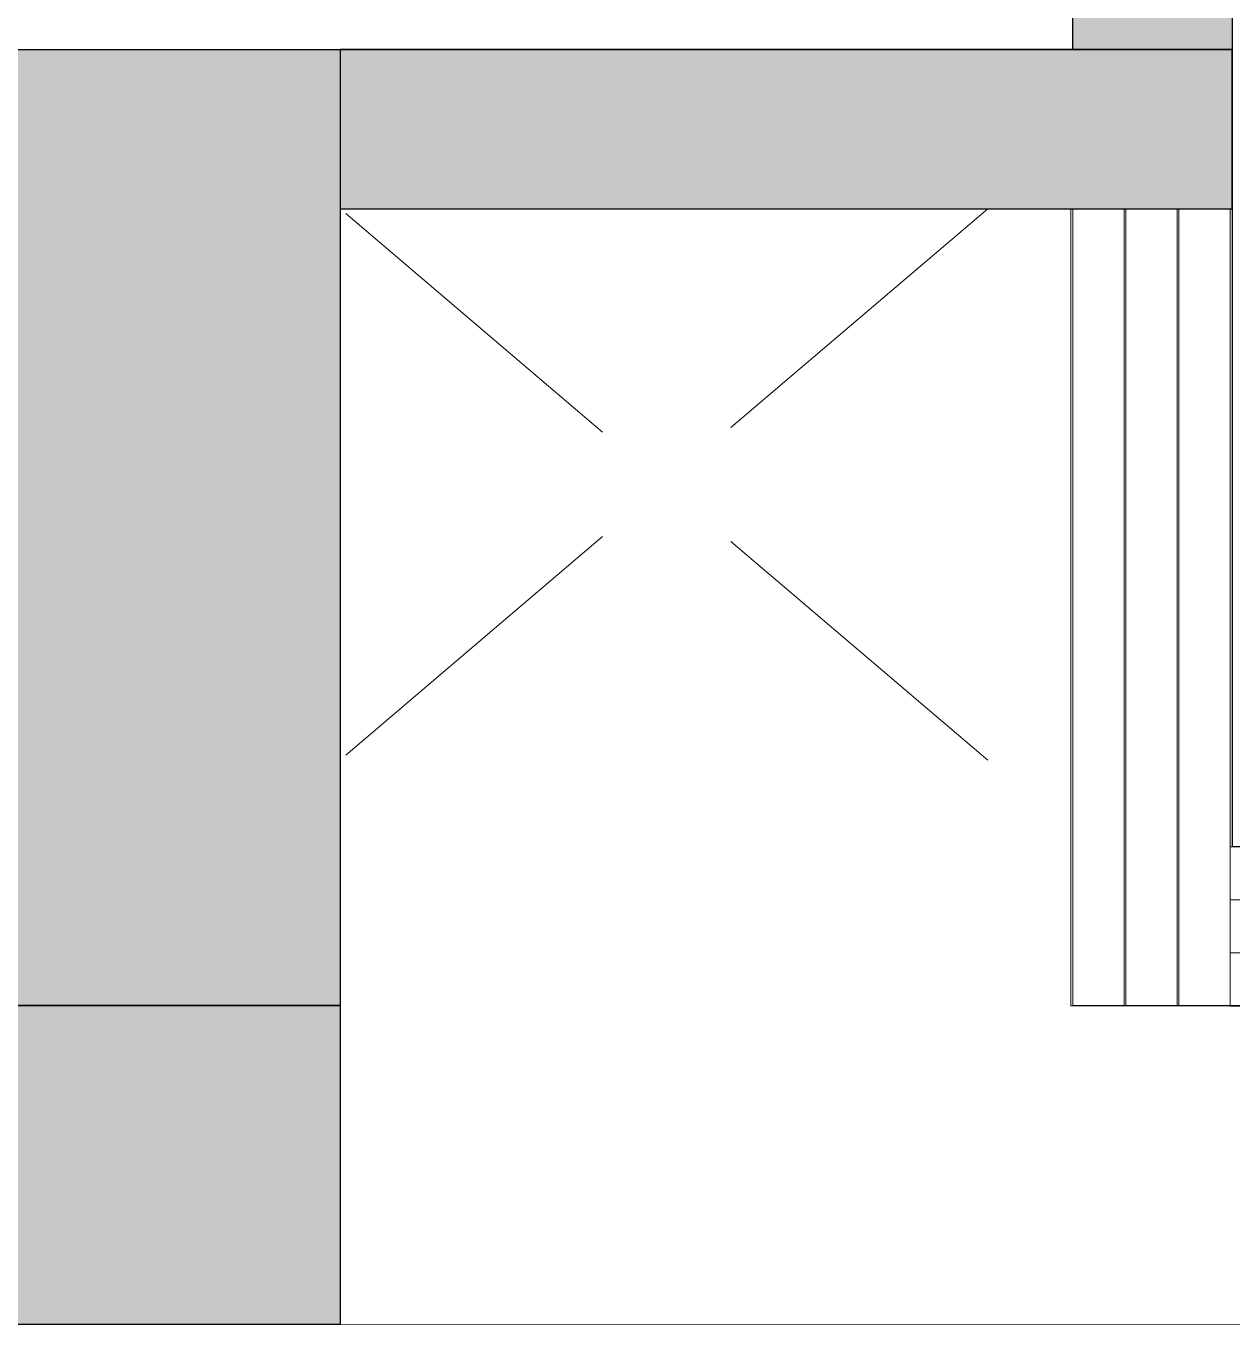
# Model space of a CAD drawing. Header units: millimetres. Extents: x 307301 to 459443, y -2888111 to -2805601.
# Drawn here: x 441052 to 442187, y -2882661 to -2881438 of the extents above; entities that cross this region are included whole.
import ezdxf

# ---------------------------------------------------------------- set-up
doc = ezdxf.new("R2010")
doc.units = ezdxf.units.MM
doc.header["$LTSCALE"] = 10
doc.header["$MEASUREMENT"] = 0
doc.linetypes.add('DASHED', pattern=[19.05, 12.7, -6.35])
doc.linetypes.add('HIDDEN', pattern=[9.525, 6.35, -3.175])
for name, color, linetype in [('COL', 2, 'Continuous'), ('PDA FURNITURE', 6, 'Continuous'), ('WALL - PDA', 1, 'Continuous')]:
    doc.layers.add(name, color=color, linetype=linetype)
for name, color, linetype, lineweight in [('COLUMN HATCH', 252, 'Continuous', 5), ('DOTTED', 7, 'DASHED', 5), ('ELEV', 143, 'Continuous', 9), ('HATCH WALL', 8, 'Continuous', 0), ('WIN', 5, 'Continuous', 9)]:
    doc.layers.add(name, color=color, linetype=linetype, lineweight=lineweight)
doc.layers.add('MCPL-COLUMN-1', color=7, linetype='Continuous', true_color=0x00fa00)

# ---------------------------------------------------------------- blocks, each defined once
blk = doc.blocks.new('*U35')
at = {"layer": 'WIN'}
for p, q in [((7741.5, -264052.8), (10501.6, -264052.8)), ((7741.5, -264102.8), (10501.6, -264102.8))]:
    blk.add_line(p, q, dxfattribs=at)
blk.add_lwpolyline([(7741.5, -264002.8), (10501.6, -264002.8), (10501.6, -264152.8), (7741.5, -264152.8)], close=True, dxfattribs=at)
blk = doc.blocks.new('*U32')
at = {"layer": 'WIN'}
for p, q in [((9751.6, -264052.8), (10501.6, -264052.8)), ((9751.6, -264102.8), (10501.6, -264102.8))]:
    blk.add_line(p, q, dxfattribs=at)
blk.add_lwpolyline([(9751.6, -264002.8), (10501.6, -264002.8), (10501.6, -264152.8), (9751.6, -264152.8)], close=True, dxfattribs=at)
blk = doc.blocks.new('A$C9a3b0c70')
at = {"layer": 'COLUMN HATCH'}
h = blk.add_hatch(color=252, dxfattribs=at)
h.dxf.hatch_style = 1
h.paths.add_polyline_path([(6399.2, 21922.3), (7079.9, 21922.3), (7079.9, 22222.3), (5679.9, 22222.3), (5679.9, 21922.3)])
h = blk.add_hatch(color=252, dxfattribs=at)
h.dxf.hatch_style = 1
h.paths.add_polyline_path([(6399.2, 21022.3), (7080, 21022.3), (7079.9, 21922.3), (5679.9, 21922.3), (5680, 21022.3)])
at = {"layer": 'HATCH WALL'}
blk.add_hatch(color=7, dxfattribs=at).paths.add_polyline_path([(7080, 21172.3), (7919.9, 21172.3), (7919.9, 21022.3), (7080, 21022.3)])
at = {"layer": 'COL', "elevation": 0.1}
for points in [[(6399.2, 21922.3), (7079.9, 21922.3), (7079.9, 22222.3), (5679.9, 22222.3), (5679.9, 21922.3), (6399.2, 21922.3)], [(6399.2, 21022.3), (7080, 21022.3), (7079.9, 21922.3), (5679.9, 21922.3), (5680, 21022.3), (6399.2, 21022.3)]]:
    blk.add_lwpolyline(points, close=True, dxfattribs=at)
at = {"layer": 'DOTTED', "color": 8, "linetype": 'HIDDEN', "ltscale": 5}
for p, q in [((7689.9, 21172.3), (7079.9, 21691.1)), ((7689.8, 21691.2), (7080, 21172.3, 0.1))]:
    blk.add_line(p, q, dxfattribs=at)
at = {"layer": 'WALL - PDA', "elevation": 0.1}
blk.add_lwpolyline([(7080, 21172.3), (7919.9, 21172.3), (7919.9, 21022.3), (7080, 21022.3)], close=True, dxfattribs=at)

msp = doc.modelspace()

# ---------------------------------------------------------------- hatches: boundary and pattern name
at = {"layer": 'HATCH WALL'}
msp.add_hatch(color=7, dxfattribs=at).paths.add_polyline_path([(442037.5, -2880560), (442187.5, -2880560), (442187.5, -2881460), (442037.5, -2881460)])

# ---------------------------------------------------------------- linework, layer by layer
at = {"layer": 'ELEV', "ltscale": 50, "elevation": 0, "flags": 128}
msp.add_lwpolyline([(441347.5, -2881610), (441347.5, -2882660), (444947.5, -2882660.6), (444947.5, -2882360), (442037.5, -2882360), (442037.5, -2881610), (441347.6, -2881609.9)], dxfattribs=at)
at = {"layer": 'MCPL-COLUMN-1', "color": 8, "elevation": 0.1}
msp.add_lwpolyline([(440666.8, -2882360), (441347.5, -2882360), (441347.5, -2882660), (439947.5, -2882660), (439947.5, -2882360), (440666.8, -2882360)], close=True, dxfattribs=at)
at = {"layer": 'PDA FURNITURE', "elevation": 0.1}
msp.add_lwpolyline([(441142.5, -2878860), (441142.5, -2879220), (440522.4, -2879220), (440522.4, -2881460), (442187.5, -2881460), (442187.5, -2882210.3), (444947.5, -2882210.3), (444947.5, -2881310), (445240, -2881310), (445232.5, -2878860)], dxfattribs=at)
at = {"layer": 'WALL - PDA', "elevation": 0}
msp.add_lwpolyline([(442037.5, -2880560), (442187.5, -2880560), (442187.5, -2881460), (442037.5, -2881460)], close=True, dxfattribs=at)
at = {"layer": 'WIN', "ltscale": 50}
for p, q in [((442037.5, -2882360), (442037.5, -2881610)), ((442087.5, -2882360), (442087.5, -2881610)), ((442137.5, -2882360), (442137.5, -2881610)), ((442187.5, -2882360), (442037.5, -2882360))]:
    msp.add_line(p, q, dxfattribs=at)

# ---------------------------------------------------------------- block references
at = {"xscale": -1}
for name, p, rotation in [('A$C9a3b0c70', (434267.6, -2860437.7), 180), ('*U32', (178033, -2871858.7, 0.1), 90), ('*U35', (434444.3, -3146363.2, 0.1), 180)]:
    msp.add_blockref(name, p, dxfattribs=dict(at, rotation=rotation))

doc.saveas('drawing.dxf')
